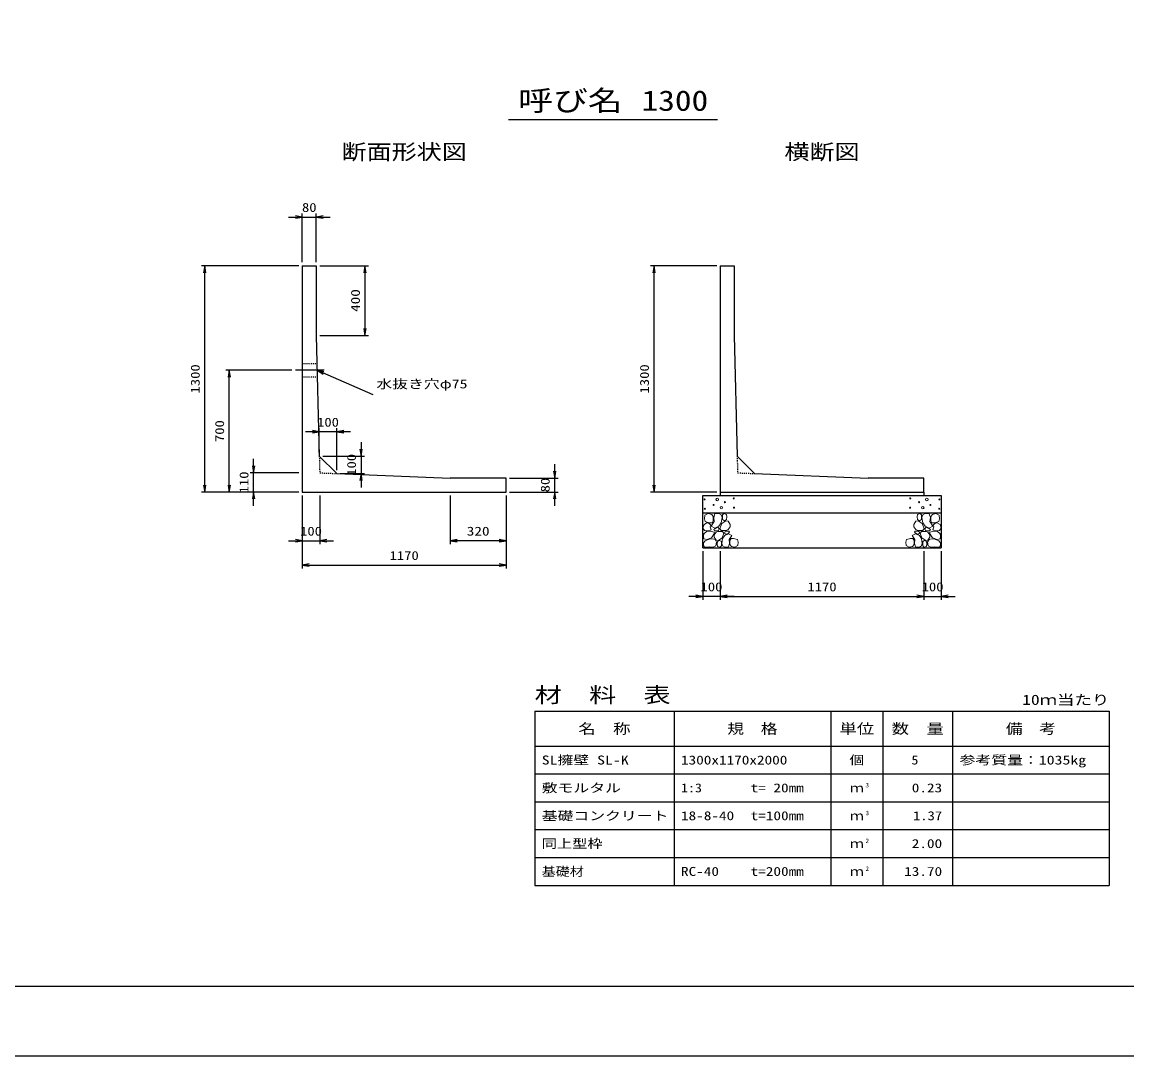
# Model space of a CAD drawing. Units: millimetres at full size. Extents: x 0 to 16820, y 0 to 12931.
# Drawn here: x 6706 to 13051, y 0 to 5940 of the extents above; entities that cross this region are included whole.
import ezdxf
from ezdxf.enums import TextEntityAlignment as Align

# ---------------------------------------------------------------- set-up
doc = ezdxf.new("R2010")
doc.units = ezdxf.units.MM
doc.linetypes.add('CHAIN', pattern=[18.5, 12, -1.5, 3.5, -1.5])
doc.linetypes.add('DASHED_SPACED', pattern=[12, 6, -6])
for name, color, linetype, lineweight in [('D-BMK', 2, 'CHAIN', 25), ('D-DCR-HCHn', 4, 'Continuous', 9), ('D-MTR-FRAM', 7, 'Continuous', 25), ('D-MTR-LINE', 7, 'Continuous', 25), ('D-STR-DIM', 7, 'Continuous', 25), ('D-STR-STRn', 1, 'Continuous', 25), ('D-STR-TXT', 7, 'Continuous', 25), ('D-TTL', 2, 'Continuous', 25), ('D-TTL-TXT', 7, 'Continuous', 25)]:
    doc.layers.add(name, color=color, linetype=linetype, lineweight=lineweight)
doc.layers.add('D-MTR', color=7, linetype='Continuous')
doc.layers.add('D-MTR-TXT', color=7, linetype='Continuous')
doc.styles.add('ＭＳ ゴシック', font='')
doc.styles.get('ＭＳ ゴシック').set_extended_font_data('MS Gothic')

# ---------------------------------------------------------------- blocks, each defined once
blk = doc.blocks.new('open_arrow')
at = {"color": 0, "linetype": 'Continuous', "lineweight": -2}
blk.add_lwpolyline([(7.5, 1.25), (0, 0), (7.5, -1.25)], dxfattribs=at)

msp = doc.modelspace()

# ---------------------------------------------------------------- linework, layer by layer
at = {"layer": 'D-BMK'}
msp.add_line((8440.063, 3940), (8275, 3940), dxfattribs=at)
at = {"layer": 'D-DCR-HCHn'}
for points in [[(10666.198, 3111.594), (10645.395, 3116.217), (10626.904, 3106.971), (10624.592, 3086.168), (10629.215, 3069.988), (10652.33, 3063.053), (10668.51, 3063.053), (10675.444, 3074.611), (10675.444, 3100.037)], [(10684.69, 3113.906), (10677.756, 3093.102), (10680.067, 3069.988), (10663.887, 3044.562), (10684.69, 3033.005), (10707.805, 3044.562), (10721.673, 3063.053), (10726.296, 3093.102), (10721.673, 3109.283), (10707.805, 3116.217)], [(10728.608, 3109.283), (10728.608, 3081.545), (10740.165, 3074.611), (10751.722, 3081.545), (10754.034, 3097.725), (10751.722, 3111.594), (10735.542, 3116.217)], [(11871.392, 3109.283), (11871.392, 3081.545), (11859.835, 3074.611), (11848.278, 3081.545), (11845.966, 3097.725), (11848.278, 3111.594), (11864.458, 3116.217)], [(11915.31, 3113.906), (11922.244, 3093.102), (11919.933, 3069.988), (11936.113, 3044.562), (11915.31, 3033.005), (11892.195, 3044.562), (11878.327, 3063.053), (11873.704, 3093.102), (11878.327, 3109.283), (11892.195, 3116.217)], [(11933.802, 3111.594), (11954.605, 3116.217), (11973.096, 3106.971), (11975.408, 3086.168), (11970.785, 3069.988), (11947.67, 3063.053), (11931.49, 3063.053), (11924.556, 3074.611), (11924.556, 3100.037)], [(10622.281, 3053.808), (10615.346, 3033.005), (10624.592, 3019.136), (10647.707, 3016.824), (10663.488, 3023.599), (10656.952, 3039.939), (10661.575, 3049.185), (10652.33, 3058.431), (10638.461, 3063.053)], [(10723.985, 3058.431), (10712.427, 3030.693), (10721.673, 3019.136), (10749.411, 3019.136), (10760.968, 3023.759), (10772.525, 3039.939), (10772.525, 3053.808), (10760.968, 3072.299), (10747.099, 3074.611)], [(11876.015, 3058.431), (11887.573, 3030.693), (11878.327, 3019.136), (11850.589, 3019.136), (11839.032, 3023.759), (11827.475, 3039.939), (11827.475, 3053.808), (11839.032, 3072.299), (11852.901, 3074.611)], [(11977.719, 3053.808), (11984.654, 3033.005), (11975.408, 3019.136), (11952.293, 3016.824), (11936.512, 3023.599), (11943.048, 3039.939), (11938.425, 3049.185), (11947.67, 3058.431), (11961.539, 3063.053)], [(10666.155, 2977.009), (10683.277, 3002.692), (10681.137, 3009.112), (10657.594, 3015.533), (10636.192, 3013.393), (10621.21, 3000.551), (10619.07, 2985.57), (10621.21, 2970.588), (10638.332, 2966.308)], [(10689.313, 3033.005), (10677.756, 3023.759), (10682.379, 3016.824), (10698.559, 3016.824), (10705.493, 3019.136), (10710.116, 3028.382), (10703.182, 3035.316)], [(10726.082, 2977.009), (10736.783, 3002.692), (10728.222, 3013.393), (10702.539, 3013.393), (10691.838, 3009.112), (10681.137, 2994.131), (10681.137, 2981.289), (10691.838, 2964.167), (10704.679, 2962.027)], [(10762.466, 2925.643), (10768.886, 2944.905), (10766.746, 2966.308), (10781.728, 2989.85), (10762.466, 3000.551), (10741.063, 2989.85), (10728.222, 2972.728), (10723.941, 2944.905), (10728.222, 2929.924), (10741.063, 2923.503)], [(10758.185, 3000.551), (10768.886, 3009.112), (10764.606, 3015.533), (10749.624, 3015.533), (10743.204, 3013.393), (10738.923, 3004.832), (10745.344, 2998.411)], [(11837.534, 2925.643), (11831.114, 2944.905), (11833.254, 2966.308), (11818.272, 2989.85), (11837.534, 3000.551), (11858.937, 2989.85), (11871.778, 2972.728), (11876.059, 2944.905), (11871.778, 2929.924), (11858.937, 2923.503)], [(11841.815, 3000.551), (11831.114, 3009.112), (11835.394, 3015.533), (11850.376, 3015.533), (11856.796, 3013.393), (11861.077, 3004.832), (11854.656, 2998.411)], [(11873.918, 2977.009), (11863.217, 3002.692), (11871.778, 3013.393), (11897.461, 3013.393), (11908.162, 3009.112), (11918.863, 2994.131), (11918.863, 2981.289), (11908.162, 2964.167), (11895.321, 2962.027)], [(11910.687, 3033.005), (11922.244, 3023.759), (11917.621, 3016.824), (11901.441, 3016.824), (11894.507, 3019.136), (11889.884, 3028.382), (11896.818, 3035.316)], [(11933.845, 2977.009), (11916.723, 3002.692), (11918.863, 3009.112), (11942.406, 3015.533), (11963.808, 3013.393), (11978.79, 3000.551), (11980.93, 2985.57), (11978.79, 2970.588), (11961.668, 2966.308)], [(10674.716, 2923.503), (10689.698, 2929.924), (10693.978, 2951.326), (10685.417, 2966.308), (10670.435, 2970.588), (10651.173, 2968.448), (10629.771, 2959.887), (10619.07, 2947.045), (10619.07, 2932.064), (10625.49, 2923.503), (10651.173, 2925.643)], [(10721.801, 2929.924), (10721.801, 2955.606), (10711.1, 2962.027), (10700.399, 2955.606), (10698.259, 2940.625), (10700.399, 2927.783), (10715.381, 2923.503)], [(10779.588, 2927.783), (10798.85, 2923.503), (10815.972, 2932.064), (10818.112, 2951.326), (10813.831, 2966.308), (10792.429, 2972.728), (10777.447, 2972.728), (10771.027, 2962.027), (10771.027, 2938.484)], [(11820.412, 2927.783), (11801.15, 2923.503), (11784.028, 2932.064), (11781.888, 2951.326), (11786.169, 2966.308), (11807.571, 2972.728), (11822.553, 2972.728), (11828.973, 2962.027), (11828.973, 2938.484)], [(11878.199, 2929.924), (11878.199, 2955.606), (11888.9, 2962.027), (11899.601, 2955.606), (11901.741, 2940.625), (11899.601, 2927.783), (11884.619, 2923.503)], [(11925.284, 2923.503), (11910.302, 2929.924), (11906.022, 2951.326), (11914.583, 2966.308), (11929.565, 2970.588), (11948.827, 2968.448), (11970.229, 2959.887), (11980.93, 2947.045), (11980.93, 2932.064), (11974.51, 2923.503), (11948.827, 2925.643)]]:
    msp.add_lwpolyline(points, close=True, dxfattribs=at)
for centre, radius in [((10625.727, 3197.43), 3), ((10698.336, 3197.43), 7.5), ((10742.708, 3181.639), 3), ((10793.131, 3203.481), 3), ((11806.869, 3203.481), 3), ((11857.292, 3181.639), 3), ((11901.664, 3197.43), 7.5), ((11974.273, 3197.43), 3), ((10626.869, 3143.919), 3), ((10677.292, 3165.761), 3), ((10721.664, 3149.97), 7.5), ((10794.273, 3149.97), 3), ((11805.727, 3149.97), 3), ((11878.336, 3149.97), 7.5), ((11922.708, 3165.761), 3), ((11973.131, 3143.919), 3)]:
    msp.add_circle(centre, radius, dxfattribs=at)
at = {"layer": 'D-MTR-FRAM'}
for p, q in [((9650, 1980), (12950, 1980)), ((9650, 1980), (9650, 980)), ((12950, 1980), (12950, 980)), ((9650, 980), (12950, 980))]:
    msp.add_line(p, q, dxfattribs=at)
at = {"layer": 'D-MTR-LINE'}
for p, q in [((10450, 1980), (10450, 980)), ((11350, 1980), (11350, 980)), ((11650, 1980), (11650, 980)), ((12050, 1980), (12050, 980)), ((9650, 1780), (12950, 1780)), ((9650, 1620), (12950, 1620)), ((9650, 1460), (12950, 1460)), ((9650, 1300), (12950, 1300)), ((9650, 1140), (12950, 1140))]:
    msp.add_line(p, q, dxfattribs=at)
at = {"layer": 'D-STR-DIM'}
for p, q in [((8315, 4560), (8315, 4840)), ((8395, 4560), (8395, 4840)), ((8235, 4820), (8475, 4820)), ((8295, 4540), (7735, 4540)), ((7755, 3240), (7755, 4540)), ((8415, 4540), (8695, 4540)), ((8675, 4540), (8675, 4140)), ((10695, 4540), (10315, 4540)), ((10335, 3240), (10335, 4540)), ((8415, 4140), (8695, 4140)), ((8255, 3940), (7875, 3940)), ((7895, 3240), (7895, 3940)), ((8592.567, 3586.097), (8332.567, 3586.097)), ((8412.567, 3466.097), (8412.567, 3606.097)), ((8512.567, 3366.097), (8512.567, 3606.097)), ((8652.567, 3526.097), (8652.567, 3266.097)), ((8035, 3160), (8035, 3430)), ((8432.567, 3446.097), (8672.567, 3446.097)), ((9765, 3160), (9765, 3400)), ((8295, 3350), (8015, 3350)), ((8532.567, 3346.097), (8672.567, 3346.097)), ((9505, 3320), (9785, 3320)), ((8295, 3240), (7735, 3240)), ((8295, 3240), (7875, 3240)), ((8295, 3240), (8015, 3240)), ((9505, 3240), (9785, 3240)), ((10695, 3240), (10315, 3240)), ((8315, 3220), (8315, 2940)), ((8315, 3220), (8315, 2800)), ((8415, 3220), (8415, 2940)), ((9165, 3220), (9165, 2940)), ((9485, 3220), (9485, 2800)), ((9485, 3220), (9485, 2940)), ((8235, 2960), (8495, 2960)), ((9485, 2960), (9165, 2960)), ((10615, 2900), (10615, 2620)), ((10715, 2900), (10715, 2620)), ((10715, 2900), (10715, 2620)), ((11885, 2900), (11885, 2620)), ((11885, 2900), (11885, 2620)), ((11985, 2900), (11985, 2620)), ((8315, 2820), (9485, 2820)), ((10795, 2640), (10535, 2640)), ((10715, 2640), (11885, 2640)), ((11805, 2640), (12065, 2640))]:
    msp.add_line(p, q, dxfattribs=at)
at = {"layer": 'D-STR-STRn'}
for p, q in [((8315, 4540), (8395, 4540)), ((8315, 4540), (8315, 3240)), ((8395, 4540), (8395, 4140)), ((10715, 4540), (10795, 4540)), ((10715, 4540), (10715, 3240)), ((10795, 4540), (10795, 4140)), ((8395, 4140), (8412.567, 3446.097)), ((10795, 4140), (10812.567, 3446.097)), ((8512.567, 3346.097), (8412.567, 3446.097)), ((10912.567, 3346.097), (10812.567, 3446.097)), ((8512.567, 3346.097), (9165, 3320)), ((9485, 3320), (9165, 3320)), ((9485, 3240), (9485, 3320)), ((10912.567, 3346.097), (11565, 3320)), ((11885, 3320), (11565, 3320)), ((11885, 3240), (11885, 3320)), ((8315, 3240), (9485, 3240)), ((10715, 3240), (11885, 3240)), ((10715, 3240), (10715, 3220)), ((11885, 3240), (11885, 3220)), ((10615, 2920), (10615, 3220)), ((10615, 3220), (11985, 3220)), ((11985, 3220), (11985, 2920)), ((10615, 3120), (11985, 3120)), ((10615, 2920), (11985, 2920))]:
    msp.add_line(p, q, dxfattribs=at)
at = {"layer": 'D-STR-STRn', "linetype": 'DASHED_SPACED'}
for p, q in [((8315, 3977.5), (8399.114, 3977.5)), ((8315, 3902.5), (8401.013, 3902.5))]:
    msp.add_line(p, q, dxfattribs=at)
at = {"layer": 'D-STR-STRn', "color": 2, "linetype": 'DASHED_SPACED'}
for p, q in [((8412.567, 3446.097), (8415, 3350)), ((10812.567, 3446.097), (10815, 3350)), ((8415, 3350), (8512.567, 3346.097)), ((10815, 3350), (10912.567, 3346.097))]:
    msp.add_line(p, q, dxfattribs=at)
at = {"layer": 'D-STR-TXT'}
msp.add_line((8400.063, 3940), (8720.063, 3800), dxfattribs=at)
at = {"layer": 'D-TTL'}
for points in [[(0, 0), (16820, 0), (16820, 11880), (0, 11880)], [(400, 400), (16420, 400), (16420, 11480), (400, 11480)]]:
    msp.add_lwpolyline(points, close=True, dxfattribs=at)
at = {"layer": 'D-TTL-TXT'}
msp.add_line((9500, 5380), (10700, 5380), dxfattribs=at)

# ---------------------------------------------------------------- block references
at = {"layer": 'D-STR-DIM', "xscale": 5.33, "yscale": 5.33}
for p, rotation in [((8315, 4820), 180), ((7755, 4540), 270), ((8675, 4540), 270), ((10335, 4540), 270), ((8675, 4140), 90), ((7895, 3940), 270), ((8412.567, 3586.097), 180), ((8652.567, 3446.097), 90), ((8035, 3350), 90), ((8652.567, 3346.097), 270), ((9765, 3320), 90), ((7755, 3240), 90), ((7895, 3240), 90), ((8035, 3240), 270), ((9765, 3240), 270), ((10335, 3240), 90), ((8315, 2960), 180), ((9485, 2960), 180), ((9485, 2820), 180), ((10615, 2640), 180), ((11885, 2640), 180), ((11885, 2640), 180)]:
    msp.add_blockref('open_arrow', p, dxfattribs=dict(at, rotation=rotation))
for p in [(8395, 4820), (8512.567, 3586.097), (8415, 2960), (9165, 2960), (8315, 2820), (10715, 2640), (10715, 2640), (11985, 2640)]:
    msp.add_blockref('open_arrow', p, dxfattribs=at)
at = {"layer": 'D-STR-TXT', "xscale": 5.33, "yscale": 5.33, "rotation": 336.4}
msp.add_blockref('open_arrow', (8400.063, 3940), dxfattribs=at)

# ---------------------------------------------------------------- texts
at = {"layer": 'D-MTR', "style": 'ＭＳ ゴシック', "width": 1.3}
msp.add_text('材\u3000料\u3000表', height=87.98, dxfattribs=at).set_placement((9650, 2004), align=Align.BOTTOM_LEFT)
at = {"layer": 'D-MTR', "style": 'ＭＳ ゴシック', "width": 1.25}
msp.add_text('10ｍ当たり', height=58.65, dxfattribs=at).set_placement((12950, 1999.333), align=Align.BOTTOM_RIGHT)
at = {"layer": 'D-MTR-TXT', "style": 'ＭＳ ゴシック'}
for s, height, width, p in [('名\u3000称', 58.65, 1.25, (10050, 1880)), ('規\u3000格', 58.65, 1.2, (10900, 1880)), ('単位', 58.65, 1.25, (11500, 1880)), ('数\u3000量', 58.65, 1.25, (11850, 1880)), ('備\u3000考', 58.65, 1.2, (12500, 1880)), ('個', 51.32, 1.2, (11500, 1700)), ('ｍ', 51.32, 1.15, (11500, 1540)), ('ｍ', 51.32, 1.15, (11500, 1380)), ('ｍ', 51.32, 1.15, (11500, 1220)), ('ｍ', 51.32, 1.15, (11500, 1060))]:
    msp.add_text(s, height=height, dxfattribs=dict(at, width=width)).set_placement(p, align=Align.MIDDLE_CENTER)
for s, width, p in [('SL擁壁 SL-K', 1.3, (9690, 1700)), ('1300x1170x2000', 1.25, (10490, 1700)), ('参考質量：1035kg', 1.3, (12090, 1700)), ('敷モルタル', 1.3, (9690, 1540)), ('1:3', 1.15, (10490, 1540)), ('t= 20mm', 1.25, (10890, 1540)), ('基礎コンクリート', 1.3, (9690, 1380)), ('18-8-40', 1.25, (10490, 1380)), ('t=100mm', 1.25, (10890, 1380)), ('同上型枠', 1.25, (9690, 1220)), ('基礎材', 1.15, (9690, 1060)), ('RC-40', 1.25, (10490, 1060)), ('t=200mm', 1.25, (10890, 1060))]:
    msp.add_text(s, height=51.32, dxfattribs=dict(at, width=width)).set_placement(p, align=Align.MIDDLE_LEFT)
for s, width, p in [('5', 1.15, (11853.553, 1700)), ('0.23', 1.25, (11990, 1540)), ('1.37', 1.2, (11990, 1380)), ('2.00', 1.25, (11990, 1220)), ('13.70', 1.25, (11990, 1060))]:
    msp.add_text(s, height=51.32, dxfattribs=dict(at, width=width)).set_placement(p, align=Align.MIDDLE_RIGHT)
at = {"layer": 'D-MTR-TXT', "style": 'ＭＳ ゴシック', "width": 1.15}
for s, p in [('3', (11550, 1535.333)), ('3', (11550, 1375.333)), ('2', (11550, 1215.333)), ('2', (11550, 1055.333))]:
    msp.add_text(s, height=25.66, dxfattribs=at).set_placement(p, align=Align.BOTTOM_LEFT)
at = {"layer": 'D-STR-DIM', "style": 'ＭＳ ゴシック'}
for s, width, p in [('80', 1.2, (8355, 4875)), ('100', 1.2, (8462.567, 3641.097)), ('100', 1.2, (8365, 3015)), ('320', 1.25, (9325, 3015)), ('1170', 1.2, (8900, 2875)), ('100', 1.2, (10665, 2695)), ('1170', 1.2, (11300, 2695)), ('100', 1.2, (11935, 2695))]:
    msp.add_text(s, height=51.32, dxfattribs=dict(at, width=width)).set_placement(p, align=Align.MIDDLE_CENTER)
for s, width, p in [('400', 1.25, (8620, 4340)), ('1300', 1.2, (7700, 3890)), ('1300', 1.2, (10280, 3890)), ('700', 1.2, (7840, 3590)), ('100', 1.2, (8597.567, 3396.097)), ('110', 1.2, (7980, 3295)), ('80', 1.2, (9710, 3280))]:
    msp.add_text(s, height=51.32, rotation=90, dxfattribs=dict(at, width=width)).set_placement(p, align=Align.MIDDLE_CENTER)
at = {"layer": 'D-STR-TXT', "style": 'ＭＳ ゴシック', "width": 1.3}
msp.add_text('水抜き穴φ75', height=51.32, dxfattribs=at).set_placement((8740.063, 3820), align=Align.BOTTOM_LEFT)
at = {"layer": 'D-TTL-TXT', "style": 'ＭＳ ゴシック'}
for s, height, width, p in [('呼び名', 117.3, 1.25, (9855, 5395)), ('1300', 117.3, 1.2, (10455, 5395)), ('断面形状図', 87.98, 1.2, (8900, 5124)), ('横断図', 87.98, 1.2, (11300, 5124))]:
    msp.add_text(s, height=height, dxfattribs=dict(at, width=width)).set_placement(p, align=Align.BOTTOM_CENTER)

doc.saveas('drawing.dxf')
